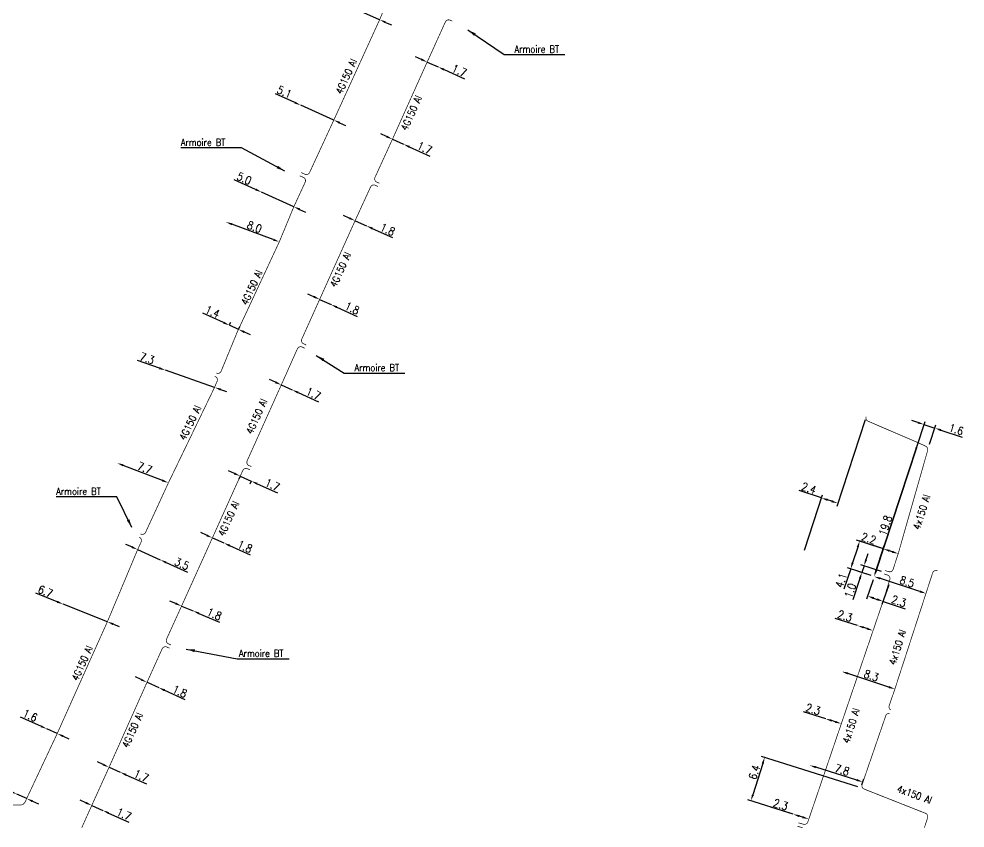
# Model space of a CAD drawing. Header units: millimetres. Extents: x 185001 to 186000, y 126997 to 128000.
# Drawn here: x 185330.8 to 185463.8, y 126999.9 to 127113.7 of the extents above; entities that cross this region are included whole.
import ezdxf
from ezdxf.enums import TextEntityAlignment as Align

# ---------------------------------------------------------------- set-up
doc = ezdxf.new("R2010")
doc.units = ezdxf.units.MM
doc.header["$PDMODE"] = 34
doc.linetypes.add('B_ST_Al', pattern=[2000, 1000, 1000])
doc.layers.get('Defpoints').update_dxf_attribs({"linetype": 'CONTINUOUS'})
doc.layers.add('B_110', color=1, linetype='CONTINUOUS')
doc.styles.get("Standard").update_dxf_attribs({"font": 'romans.shx', "width": 0.85})
doc.dimstyles.get("Standard").update_dxf_attribs({"dimtxt": 1.5, "dimasz": 1.2, "dimexe": 0.625, "dimexo": 0.625, "dimgap": 0.25, "dimtad": 1, "dimdec": 1, "dimzin": 0, "dimdsep": 46, "dimtxsty": 'Standard', "dimcen": -0.5, "dimadec": 0, "dimazin": 0, "dimtfac": 1, "dimtdec": 1, "dimtmove": 0, "dimatfit": 3, "dimfxl": 0, "dimtolj": 1, "dimtzin": 0, "dimarcsym": 0})

# ---------------------------------------------------------------- blocks, each defined once
blk = doc.blocks.new('*D566')
at = {"layer": 'B_110', "color": 0, "linetype": 'Continuous', "lineweight": -2, "transparency": 16777216}
for p, q in [((185457.41, 127033.21), (185451.86, 127035.03)), ((185458.41, 127033.37), (185458.41, 127033.37))]:
    blk.add_line(p, q, dxfattribs=at)
at = {"layer": 'B_110', "color": 0, "linetype": 'Continuous', "transparency": 16777216}
for points in [[(185451.9, 127035.17), (185451.81, 127034.88), (185451, 127035.3)], [(185457.46, 127033.35), (185457.37, 127033.06), (185458.27, 127032.93)]]:
    blk.add_solid(points, dxfattribs=at)
at = {"layer": 'Defpoints', "color": 0, "linetype": 'Continuous', "transparency": 16777216}
for p in [(185451, 127035.3), (185451, 127035.3), (185458.27, 127032.93)]:
    blk.add_point(p, dxfattribs=at)
at = {"layer": 'B_110', "color": 0, "linetype": 'Continuous', "transparency": 16777216, "insert": (185455.63, 127034.58), "char_height": 1.125, "attachment_point": 5, "rotation": 341.8763}
blk.add_mtext('\\A1;8.5', dxfattribs=at)
blk = doc.blocks.new('*D567')
at = {"layer": 'B_110', "color": 0, "linetype": 'Continuous', "lineweight": -2, "transparency": 16777216}
for p, q in [((185451.15, 127035.75), (185458.14, 127057.12)), ((185457.14, 127056.95), (185456.28, 127057.23)), ((185457.99, 127056.67), (185459.52, 127056.17)), ((185458.77, 127053.89), (185459.66, 127056.62)), ((185460.37, 127055.89), (185463.36, 127054.91))]:
    blk.add_line(p, q, dxfattribs=at)
at = {"layer": 'B_110', "color": 0, "linetype": 'Continuous', "transparency": 16777216}
for points in [[(185457.19, 127057.09), (185457.09, 127056.81), (185457.99, 127056.67)], [(185460.42, 127056.03), (185460.32, 127055.75), (185459.52, 127056.17)]]:
    blk.add_solid(points, dxfattribs=at)
at = {"layer": 'Defpoints', "color": 0, "linetype": 'Continuous', "transparency": 16777216}
for p in [(185457.99, 127056.67), (185458.62, 127053.44), (185451, 127035.31)]:
    blk.add_point(p, dxfattribs=at)
at = {"layer": 'B_110', "color": 0, "linetype": 'Continuous', "transparency": 16777216, "insert": (185462.52, 127055.98), "char_height": 1.125, "attachment_point": 5, "rotation": 341.8763}
blk.add_mtext('\\A1;1.6', dxfattribs=at)
blk = doc.blocks.new('*D568')
at = {"layer": 'B_110', "color": 0, "linetype": 'Continuous', "lineweight": -2, "transparency": 16777216}
blk.add_line((185456.88, 127053.27), (185451.28, 127036.16), dxfattribs=at)
at = {"layer": 'B_110', "color": 0, "linetype": 'Continuous', "transparency": 16777216}
for points in [[(185456.74, 127053.31), (185457.02, 127053.22), (185457.16, 127054.12)], [(185451.14, 127036.21), (185451.42, 127036.11), (185451, 127035.3)]]:
    blk.add_solid(points, dxfattribs=at)
at = {"layer": 'Defpoints', "color": 0, "linetype": 'Continuous', "transparency": 16777216}
for p in [(185457.16, 127054.12), (185451, 127035.3), (185451, 127035.3)]:
    blk.add_point(p, dxfattribs=at)
at = {"layer": 'B_110', "color": 0, "linetype": 'Continuous', "transparency": 16777216, "insert": (185452.56, 127042.48), "char_height": 1.125, "attachment_point": 5, "rotation": 71.8763}
blk.add_mtext('\\A1;19.8', dxfattribs=at)
blk = doc.blocks.new('*D569')
at = {"layer": 'B_110', "color": 0, "linetype": 'Continuous', "lineweight": -2, "transparency": 16777216}
for p, q in [((185449.71, 127057.32), (185445.73, 127045.16)), ((185443.59, 127046.35), (185440.44, 127047.39)), ((185441.19, 127039.01), (185443.74, 127046.8)), ((185445.02, 127045.89), (185444.45, 127046.07))]:
    blk.add_line(p, q, dxfattribs=at)
at = {"layer": 'B_110', "color": 0, "linetype": 'Continuous', "transparency": 16777216}
for points in [[(185444.5, 127046.22), (185444.4, 127045.93), (185443.59, 127046.35)], [(185445.07, 127046.03), (185444.97, 127045.74), (185445.88, 127045.61)]]:
    blk.add_solid(points, dxfattribs=at)
at = {"layer": 'Defpoints', "color": 0, "linetype": 'Continuous', "transparency": 16777216}
for p in [(185449.85, 127057.76), (185443.59, 127046.35), (185441.05, 127038.56)]:
    blk.add_point(p, dxfattribs=at)
at = {"layer": 'B_110', "color": 0, "linetype": 'Continuous', "transparency": 16777216, "insert": (185441.82, 127047.72), "char_height": 1.125, "attachment_point": 5, "rotation": 341.8763}
blk.add_mtext('\\A1;2.4', dxfattribs=at)
blk = doc.blocks.new('*D570')
at = {"layer": 'B_110', "color": 0, "linetype": 'Continuous', "lineweight": -2, "transparency": 16777216}
for p, q in [((185449.85, 127037.68), (185450.13, 127038.54)), ((185452, 127036.03), (185449.13, 127036.97)), ((185449.57, 127036.83), (185449.26, 127035.88)), ((185448.98, 127035.02), (185448, 127032.03)), ((185450.56, 127035.45), (185448.81, 127036.02))]:
    blk.add_line(p, q, dxfattribs=at)
at = {"layer": 'B_110', "color": 0, "linetype": 'Continuous', "transparency": 16777216}
for points in [[(185449.71, 127037.73), (185449.99, 127037.63), (185449.57, 127036.83)], [(185448.84, 127035.07), (185449.12, 127034.97), (185449.26, 127035.88)]]:
    blk.add_solid(points, dxfattribs=at)
at = {"layer": 'Defpoints', "color": 0, "linetype": 'Continuous', "transparency": 16777216}
for p in [(185449.26, 127035.88), (185451, 127035.31), (185452.45, 127035.89)]:
    blk.add_point(p, dxfattribs=at)
at = {"layer": 'B_110', "color": 0, "linetype": 'Continuous', "transparency": 16777216, "insert": (185447.64, 127033.33), "char_height": 1.125, "attachment_point": 5, "rotation": 71.8763}
blk.add_mtext('\\A1;1.0', dxfattribs=at)
blk = doc.blocks.new('*D571')
at = {"layer": 'B_110', "color": 0, "linetype": 'Continuous', "lineweight": -2, "transparency": 16777216}
for p, q in [((185450.85, 127034.86), (185449.91, 127032.11)), ((185453.03, 127034.12), (185452.09, 127031.37)), ((185450.92, 127032.27), (185451.39, 127032.1)), ((185452.24, 127031.81), (185455.35, 127030.76))]:
    blk.add_line(p, q, dxfattribs=at)
at = {"layer": 'B_110', "color": 0, "linetype": 'Continuous', "transparency": 16777216}
for points in [[(185450.97, 127032.41), (185450.87, 127032.12), (185450.07, 127032.56)], [(185451.44, 127032.25), (185451.34, 127031.96), (185452.24, 127031.81)]]:
    blk.add_solid(points, dxfattribs=at)
at = {"layer": 'Defpoints', "color": 0, "linetype": 'Continuous', "transparency": 16777216}
for p in [(185451, 127035.3), (185453.18, 127034.56), (185450.07, 127032.56)]:
    blk.add_point(p, dxfattribs=at)
at = {"layer": 'B_110', "color": 0, "linetype": 'Continuous', "transparency": 16777216, "insert": (185454.46, 127031.85), "char_height": 1.125, "attachment_point": 5, "rotation": 341.1756}
blk.add_mtext('\\A1;2.3', dxfattribs=at)
blk = doc.blocks.new('*D572')
at = {"layer": 'B_110', "color": 0, "linetype": 'Continuous', "lineweight": -2, "transparency": 16777216}
for p, q in [((185451.83, 127039.35), (185448.51, 127040.43)), ((185448.68, 127039.43), (185447.97, 127037.25)), ((185447.69, 127036.39), (185446.75, 127033.53)), ((185450.56, 127035.45), (185447.24, 127036.54))]:
    blk.add_line(p, q, dxfattribs=at)
at = {"layer": 'B_110', "color": 0, "linetype": 'Continuous', "transparency": 16777216}
for points in [[(185448.54, 127039.48), (185448.82, 127039.39), (185448.96, 127040.29)], [(185447.82, 127037.29), (185448.11, 127037.2), (185447.69, 127036.39)]]:
    blk.add_solid(points, dxfattribs=at)
at = {"layer": 'Defpoints', "color": 0, "linetype": 'Continuous', "transparency": 16777216}
for p in [(185452.28, 127039.2), (185447.69, 127036.39), (185451, 127035.3)]:
    blk.add_point(p, dxfattribs=at)
at = {"layer": 'B_110', "color": 0, "linetype": 'Continuous', "transparency": 16777216, "insert": (185446.36, 127034.77), "char_height": 1.125, "attachment_point": 5, "rotation": 71.8763}
blk.add_mtext('\\A1;4.1', dxfattribs=at)
blk = doc.blocks.new('*D573')
at = {"layer": 'B_110', "color": 0, "linetype": 'Continuous', "lineweight": -2, "transparency": 16777216}
for p, q in [((185452.28, 127039.2), (185448.87, 127040.32)), ((185451.15, 127035.75), (185452.42, 127039.65)), ((185453.51, 127038.8), (185453.13, 127038.92))]:
    blk.add_line(p, q, dxfattribs=at)
at = {"layer": 'B_110', "color": 0, "linetype": 'Continuous', "transparency": 16777216}
for points in [[(185453.18, 127039.06), (185453.09, 127038.78), (185452.28, 127039.2)], [(185453.56, 127038.94), (185453.47, 127038.65), (185454.37, 127038.52)]]:
    blk.add_solid(points, dxfattribs=at)
at = {"layer": 'Defpoints', "color": 0, "linetype": 'Continuous', "transparency": 16777216}
for p in [(185452.28, 127039.2), (185454.37, 127038.52), (185451, 127035.3)]:
    blk.add_point(p, dxfattribs=at)
at = {"layer": 'B_110', "color": 0, "linetype": 'Continuous', "transparency": 16777216, "insert": (185450.23, 127040.66), "char_height": 1.125, "attachment_point": 5, "rotation": 341.8763}
blk.add_mtext('\\A1;2.2', dxfattribs=at)
blk = doc.blocks.new('*D574')
at = {"layer": 'B_110', "color": 0, "linetype": 'Continuous', "lineweight": -2, "transparency": 16777216}
for p, q in [((185448.65, 127028.41), (185445.53, 127029.42)), ((185449.99, 127027.99), (185449.51, 127028.14))]:
    blk.add_line(p, q, dxfattribs=at)
at = {"layer": 'B_110', "color": 0, "linetype": 'Continuous', "transparency": 16777216}
for points in [[(185449.56, 127028.28), (185449.46, 127028), (185448.65, 127028.41)], [(185450.03, 127028.13), (185449.94, 127027.84), (185450.84, 127027.71)]]:
    blk.add_solid(points, dxfattribs=at)
at = {"layer": 'Defpoints', "color": 0, "linetype": 'Continuous', "transparency": 16777216}
for p in [(185448.65, 127028.41), (185448.65, 127028.41), (185450.84, 127027.71)]:
    blk.add_point(p, dxfattribs=at)
at = {"layer": 'B_110', "color": 0, "linetype": 'Continuous', "transparency": 16777216, "insert": (185446.89, 127029.77), "char_height": 1.125, "attachment_point": 5, "rotation": 342.1886}
blk.add_mtext('\\A1;2.3', dxfattribs=at)
blk = doc.blocks.new('*D575')
at = {"layer": 'B_110', "color": 0, "linetype": 'Continuous', "lineweight": -2, "transparency": 16777216}
for p, q in [((185444.19, 127015.31), (185441.05, 127016.29)), ((185445.52, 127014.9), (185445.05, 127015.05))]:
    blk.add_line(p, q, dxfattribs=at)
at = {"layer": 'B_110', "color": 0, "linetype": 'Continuous', "transparency": 16777216}
for points in [[(185445.09, 127015.19), (185445, 127014.9), (185444.19, 127015.31)], [(185445.57, 127015.04), (185445.48, 127014.75), (185446.38, 127014.63)]]:
    blk.add_solid(points, dxfattribs=at)
at = {"layer": 'Defpoints', "color": 0, "linetype": 'Continuous', "transparency": 16777216}
for p in [(185444.19, 127015.31), (185444.19, 127015.31), (185446.38, 127014.63)]:
    blk.add_point(p, dxfattribs=at)
at = {"layer": 'B_110', "color": 0, "linetype": 'Continuous', "transparency": 16777216, "insert": (185442.41, 127016.65), "char_height": 1.125, "attachment_point": 5, "rotation": 342.7465}
blk.add_mtext('\\A1;2.3', dxfattribs=at)
blk = doc.blocks.new('*D576')
at = {"layer": 'B_110', "color": 0, "linetype": 'Continuous', "lineweight": -2, "transparency": 16777216}
for p, q in [((185448.54, 127006.7), (185442.81, 127008.5)), ((185449.28, 127006.05), (185449.54, 127006.88))]:
    blk.add_line(p, q, dxfattribs=at)
at = {"layer": 'B_110', "color": 0, "linetype": 'Continuous', "transparency": 16777216}
for points in [[(185442.86, 127008.64), (185442.77, 127008.35), (185441.95, 127008.77)], [(185448.58, 127006.85), (185448.49, 127006.56), (185449.4, 127006.44)]]:
    blk.add_solid(points, dxfattribs=at)
at = {"layer": 'Defpoints', "color": 0, "linetype": 'Continuous', "transparency": 16777216}
for p in [(185441.95, 127008.77), (185441.95, 127008.77), (185449.14, 127005.6)]:
    blk.add_point(p, dxfattribs=at)
at = {"layer": 'B_110', "color": 0, "linetype": 'Continuous', "transparency": 16777216, "insert": (185446.49, 127008.13), "char_height": 1.125, "attachment_point": 5, "rotation": 342.6242}
blk.add_mtext('\\A1;7.8', dxfattribs=at)
blk = doc.blocks.new('*D577')
at = {"layer": 'B_110', "color": 0, "linetype": 'Continuous', "lineweight": -2, "transparency": 16777216}
for p, q in [((185439.61, 127001.9), (185436.49, 127002.89)), ((185440.95, 127001.48), (185440.47, 127001.63))]:
    blk.add_line(p, q, dxfattribs=at)
at = {"layer": 'B_110', "color": 0, "linetype": 'Continuous', "transparency": 16777216}
for points in [[(185440.52, 127001.77), (185440.43, 127001.49), (185439.61, 127001.9)], [(185440.99, 127001.62), (185440.9, 127001.34), (185441.81, 127001.21)]]:
    blk.add_solid(points, dxfattribs=at)
at = {"layer": 'Defpoints', "color": 0, "linetype": 'Continuous', "transparency": 16777216}
for p in [(185439.61, 127001.9), (185439.61, 127001.9), (185441.81, 127001.21)]:
    blk.add_point(p, dxfattribs=at)
at = {"layer": 'B_110', "color": 0, "linetype": 'Continuous', "transparency": 16777216, "insert": (185437.85, 127003.25), "char_height": 1.125, "attachment_point": 5, "rotation": 342.4667}
blk.add_mtext('\\A1;2.3', dxfattribs=at)
blk = doc.blocks.new('*D578')
at = {"layer": 'B_110', "color": 0, "linetype": 'Continuous', "lineweight": -2, "transparency": 16777216}
for p, q in [((185448.69, 127005.74), (185435.16, 127010.02)), ((185435.34, 127009.02), (185433.95, 127004.63)), ((185439.17, 127002.04), (185433.23, 127003.92))]:
    blk.add_line(p, q, dxfattribs=at)
at = {"layer": 'B_110', "color": 0, "linetype": 'Continuous', "transparency": 16777216}
for points in [[(185435.19, 127009.07), (185435.48, 127008.98), (185435.61, 127009.88)], [(185433.81, 127004.68), (185434.09, 127004.59), (185433.68, 127003.78)]]:
    blk.add_solid(points, dxfattribs=at)
at = {"layer": 'Defpoints', "color": 0, "linetype": 'Continuous', "transparency": 16777216}
for p in [(185449.14, 127005.6), (185433.68, 127003.78), (185439.61, 127001.9)]:
    blk.add_point(p, dxfattribs=at)
at = {"layer": 'B_110', "color": 0, "linetype": 'Continuous', "transparency": 16777216, "insert": (185434.16, 127007.8), "char_height": 1.125, "attachment_point": 5, "rotation": 72.4667}
blk.add_mtext('\\A1;6.4', dxfattribs=at)
blk = doc.blocks.new('*D579')
at = {"layer": 'B_110', "color": 0, "linetype": 'Continuous', "lineweight": -2, "transparency": 16777216}
blk.add_line((185453.05, 127019.77), (185447.31, 127021.68), dxfattribs=at)
at = {"layer": 'B_110', "color": 0, "linetype": 'Continuous', "transparency": 16777216}
for points in [[(185447.35, 127021.82), (185447.26, 127021.54), (185446.45, 127021.96)], [(185453.1, 127019.92), (185453, 127019.63), (185453.9, 127019.49)]]:
    blk.add_solid(points, dxfattribs=at)
at = {"layer": 'Defpoints', "color": 0, "linetype": 'Continuous', "transparency": 16777216}
for p in [(185446.45, 127021.96), (185446.45, 127021.96), (185453.9, 127019.49)]:
    blk.add_point(p, dxfattribs=at)
at = {"layer": 'B_110', "color": 0, "linetype": 'Continuous', "transparency": 16777216, "insert": (185450.59, 127021.38), "char_height": 1.125, "attachment_point": 5, "rotation": 341.6666}
blk.add_mtext('\\A1;8.3', dxfattribs=at)
blk = doc.blocks.new('*D586')
at = {"layer": 'B_110', "color": 0, "linetype": 'Continuous', "lineweight": -2, "transparency": 16777216}
for p, q in [((185329.71, 127005.09), (185326.85, 127006.38)), ((185331.9, 127004.1), (185330.53, 127004.71)), ((185332.72, 127003.72), (185333.54, 127003.35))]:
    blk.add_line(p, q, dxfattribs=at)
at = {"layer": 'B_110', "color": 0, "linetype": 'Continuous', "transparency": 16777216}
for points in [[(185329.77, 127005.22), (185329.65, 127004.95), (185330.53, 127004.71)], [(185332.78, 127003.86), (185332.65, 127003.59), (185331.9, 127004.1)]]:
    blk.add_solid(points, dxfattribs=at)
at = {"layer": 'Defpoints', "color": 0, "linetype": 'Continuous', "transparency": 16777216}
for p in [(185330.53, 127004.71), (185330.53, 127004.71), (185331.9, 127004.1)]:
    blk.add_point(p, dxfattribs=at)
at = {"layer": 'B_110', "color": 0, "linetype": 'Continuous', "transparency": 16777216, "insert": (185328.18, 127006.6), "char_height": 1.125, "attachment_point": 5, "rotation": 335.6266}
blk.add_mtext('\\A1;1.5', dxfattribs=at)
blk = doc.blocks.new('*D587')
at = {"layer": 'B_110', "color": 0, "linetype": 'Continuous', "lineweight": -2, "transparency": 16777216}
for p, q in [((185333.91, 127014.26), (185331.05, 127015.56)), ((185336.19, 127013.23), (185334.73, 127013.89)), ((185337.01, 127012.86), (185337.83, 127012.49))]:
    blk.add_line(p, q, dxfattribs=at)
at = {"layer": 'B_110', "color": 0, "linetype": 'Continuous', "transparency": 16777216}
for points in [[(185333.97, 127014.4), (185333.85, 127014.13), (185334.73, 127013.89)], [(185337.07, 127013), (185336.95, 127012.72), (185336.19, 127013.23)]]:
    blk.add_solid(points, dxfattribs=at)
at = {"layer": 'Defpoints', "color": 0, "linetype": 'Continuous', "transparency": 16777216}
for p in [(185334.73, 127013.89), (185334.73, 127013.89), (185336.19, 127013.23)]:
    blk.add_point(p, dxfattribs=at)
at = {"layer": 'B_110', "color": 0, "linetype": 'Continuous', "transparency": 16777216, "insert": (185332.38, 127015.78), "char_height": 1.125, "attachment_point": 5, "rotation": 335.6266}
blk.add_mtext('\\A1;1.6', dxfattribs=at)
blk = doc.blocks.new('*D588')
at = {"layer": 'B_110', "color": 0, "linetype": 'Continuous', "lineweight": -2, "transparency": 16777216}
for p, q in [((185336.18, 127031.76), (185333.18, 127032.96)), ((185343.24, 127028.95), (185337.02, 127031.43)), ((185344.08, 127028.61), (185344.91, 127028.28))]:
    blk.add_line(p, q, dxfattribs=at)
at = {"layer": 'B_110', "color": 0, "linetype": 'Continuous', "transparency": 16777216}
for points in [[(185336.24, 127031.9), (185336.13, 127031.62), (185337.02, 127031.43)], [(185344.13, 127028.75), (185344.02, 127028.47), (185343.24, 127028.95)]]:
    blk.add_solid(points, dxfattribs=at)
at = {"layer": 'Defpoints', "color": 0, "linetype": 'Continuous', "transparency": 16777216}
for p in [(185337.02, 127031.43), (185337.02, 127031.43), (185343.24, 127028.95)]:
    blk.add_point(p, dxfattribs=at)
at = {"layer": 'B_110', "color": 0, "linetype": 'Continuous', "transparency": 16777216, "insert": (185334.54, 127033.22), "char_height": 1.125, "attachment_point": 5, "rotation": 338.2568}
blk.add_mtext('\\A1;6.7', dxfattribs=at)
blk = doc.blocks.new('*D589')
at = {"layer": 'B_110', "color": 0, "linetype": 'Continuous', "lineweight": -2, "transparency": 16777216}
for p, q in [((185346.67, 127039.46), (185345.85, 127039.83)), ((185347.49, 127039.09), (185350.68, 127037.65)), ((185351.5, 127037.27), (185354.49, 127035.93))]:
    blk.add_line(p, q, dxfattribs=at)
at = {"layer": 'B_110', "color": 0, "linetype": 'Continuous', "transparency": 16777216}
for points in [[(185346.73, 127039.59), (185346.61, 127039.32), (185347.49, 127039.09)], [(185351.56, 127037.41), (185351.44, 127037.14), (185350.68, 127037.65)]]:
    blk.add_solid(points, dxfattribs=at)
at = {"layer": 'Defpoints', "color": 0, "linetype": 'Continuous', "transparency": 16777216}
for p in [(185347.49, 127039.09), (185350.68, 127037.65), (185350.68, 127037.65)]:
    blk.add_point(p, dxfattribs=at)
at = {"layer": 'B_110', "color": 0, "linetype": 'Continuous', "transparency": 16777216, "insert": (185353.71, 127037.1), "char_height": 1.125, "attachment_point": 5, "rotation": 335.7041}
blk.add_mtext('\\A1;3.5', dxfattribs=at)
blk = doc.blocks.new('*D590')
at = {"layer": 'B_110', "color": 0, "linetype": 'Continuous', "lineweight": -2, "transparency": 16777216}
blk.add_line((185350.98, 127048.81), (185345.47, 127050.93), dxfattribs=at)
at = {"layer": 'B_110', "color": 0, "linetype": 'Continuous', "transparency": 16777216}
for points in [[(185345.52, 127051.07), (185345.42, 127050.79), (185344.63, 127051.25)], [(185351.03, 127048.95), (185350.92, 127048.67), (185351.82, 127048.48)]]:
    blk.add_solid(points, dxfattribs=at)
at = {"layer": 'Defpoints', "color": 0, "linetype": 'Continuous', "transparency": 16777216}
for p in [(185344.63, 127051.25), (185344.63, 127051.25), (185351.82, 127048.48)]:
    blk.add_point(p, dxfattribs=at)
at = {"layer": 'B_110', "color": 0, "linetype": 'Continuous', "transparency": 16777216, "insert": (185348.49, 127050.57), "char_height": 1.125, "attachment_point": 5, "rotation": 338.9402}
blk.add_mtext('\\A1;7.7', dxfattribs=at)
blk = doc.blocks.new('*D591')
at = {"layer": 'B_110', "color": 0, "linetype": 'Continuous', "lineweight": -2, "transparency": 16777216}
for p, q in [((185350.56, 127064.59), (185347.46, 127065.67)), ((185358.3, 127061.89), (185351.41, 127064.29)), ((185359.15, 127061.6), (185360, 127061.3))]:
    blk.add_line(p, q, dxfattribs=at)
at = {"layer": 'B_110', "color": 0, "linetype": 'Continuous', "transparency": 16777216}
for points in [[(185350.61, 127064.73), (185350.51, 127064.45), (185351.41, 127064.29)], [(185359.2, 127061.74), (185359.1, 127061.46), (185358.3, 127061.89)]]:
    blk.add_solid(points, dxfattribs=at)
at = {"layer": 'Defpoints', "color": 0, "linetype": 'Continuous', "transparency": 16777216}
for p in [(185351.41, 127064.29), (185351.41, 127064.29), (185358.3, 127061.89)]:
    blk.add_point(p, dxfattribs=at)
at = {"layer": 'B_110', "color": 0, "linetype": 'Continuous', "transparency": 16777216, "insert": (185348.83, 127065.98), "char_height": 1.125, "attachment_point": 5, "rotation": 340.8055}
blk.add_mtext('\\A1;7.3', dxfattribs=at)
blk = doc.blocks.new('*D592')
at = {"layer": 'B_110', "color": 0, "linetype": 'Continuous', "lineweight": -2, "transparency": 16777216}
for p, q in [((185359.56, 127070.99), (185356.65, 127072.3)), ((185361.66, 127070.05), (185360.38, 127070.62)), ((185360.42, 127070.72), (185360.57, 127071.05)), ((185361.7, 127070.14), (185361.85, 127070.47)), ((185362.48, 127069.68), (185363.3, 127069.31))]:
    blk.add_line(p, q, dxfattribs=at)
at = {"layer": 'B_110', "color": 0, "linetype": 'Continuous', "transparency": 16777216}
for points in [[(185359.62, 127071.13), (185359.5, 127070.86), (185360.38, 127070.62)], [(185362.54, 127069.81), (185362.41, 127069.54), (185361.66, 127070.05)]]:
    blk.add_solid(points, dxfattribs=at)
at = {"layer": 'Defpoints', "color": 0, "linetype": 'Continuous', "transparency": 16777216}
for p in [(185360.38, 127070.62), (185360.23, 127070.29), (185361.51, 127069.72)]:
    blk.add_point(p, dxfattribs=at)
at = {"layer": 'B_110', "color": 0, "linetype": 'Continuous', "transparency": 16777216, "insert": (185358.01, 127072.52), "char_height": 1.125, "attachment_point": 5, "rotation": 335.7041}
blk.add_mtext('\\A1;1.4', dxfattribs=at)
blk = doc.blocks.new('*D593')
at = {"layer": 'B_110', "color": 0, "linetype": 'Continuous', "lineweight": -2, "transparency": 16777216}
blk.add_line((185366.55, 127082.66), (185360.74, 127084.82), dxfattribs=at)
at = {"layer": 'B_110', "color": 0, "linetype": 'Continuous', "transparency": 16777216}
for points in [[(185360.79, 127084.96), (185360.69, 127084.68), (185359.9, 127085.13)], [(185366.61, 127082.8), (185366.5, 127082.52), (185367.4, 127082.35)]]:
    blk.add_solid(points, dxfattribs=at)
at = {"layer": 'Defpoints', "color": 0, "linetype": 'Continuous', "transparency": 16777216}
for p in [(185359.9, 127085.13), (185359.9, 127085.13), (185367.4, 127082.35)]:
    blk.add_point(p, dxfattribs=at)
at = {"layer": 'B_110', "color": 0, "linetype": 'Continuous', "transparency": 16777216, "insert": (185363.91, 127084.45), "char_height": 1.125, "attachment_point": 5, "rotation": 339.6406}
blk.add_mtext('\\A1;8.0', dxfattribs=at)
blk = doc.blocks.new('*D594')
at = {"layer": 'B_110', "color": 0, "linetype": 'Continuous', "lineweight": -2, "transparency": 16777216}
for p, q in [((185364.07, 127089.71), (185361.08, 127091.06)), ((185369.44, 127087.28), (185364.89, 127089.34)), ((185370.26, 127086.91), (185371.08, 127086.54))]:
    blk.add_line(p, q, dxfattribs=at)
at = {"layer": 'B_110', "color": 0, "linetype": 'Continuous', "transparency": 16777216}
for points in [[(185364.13, 127089.85), (185364.01, 127089.58), (185364.89, 127089.34)], [(185370.33, 127087.05), (185370.2, 127086.78), (185369.44, 127087.28)]]:
    blk.add_solid(points, dxfattribs=at)
at = {"layer": 'Defpoints', "color": 0, "linetype": 'Continuous', "transparency": 16777216}
for p in [(185364.89, 127089.34), (185364.89, 127089.34), (185369.44, 127087.28)]:
    blk.add_point(p, dxfattribs=at)
at = {"layer": 'B_110', "color": 0, "linetype": 'Continuous', "transparency": 16777216, "insert": (185362.47, 127091.26), "char_height": 1.125, "attachment_point": 5, "rotation": 335.6838}
blk.add_mtext('\\A1;5.0', dxfattribs=at)
blk = doc.blocks.new('*D595')
at = {"layer": 'B_110', "color": 0, "linetype": 'Continuous', "lineweight": -2, "transparency": 16777216}
for p, q in [((185377.23, 127085.69), (185376.41, 127086.06)), ((185378.05, 127085.32), (185379.65, 127084.6)), ((185380.47, 127084.23), (185383.33, 127082.94))]:
    blk.add_line(p, q, dxfattribs=at)
at = {"layer": 'B_110', "color": 0, "linetype": 'Continuous', "transparency": 16777216}
for points in [[(185377.3, 127085.82), (185377.17, 127085.55), (185378.05, 127085.32)], [(185380.53, 127084.37), (185380.41, 127084.09), (185379.65, 127084.6)]]:
    blk.add_solid(points, dxfattribs=at)
at = {"layer": 'Defpoints', "color": 0, "linetype": 'Continuous', "transparency": 16777216}
for p in [(185378.05, 127085.32), (185379.65, 127084.6), (185379.65, 127084.6)]:
    blk.add_point(p, dxfattribs=at)
at = {"layer": 'B_110', "color": 0, "linetype": 'Continuous', "transparency": 16777216, "insert": (185382.62, 127084.08), "char_height": 1.125, "attachment_point": 5, "rotation": 335.7398}
blk.add_mtext('\\A1;1.8', dxfattribs=at)
blk = doc.blocks.new('*D596')
at = {"layer": 'B_110', "color": 0, "linetype": 'Continuous', "lineweight": -2, "transparency": 16777216}
for p, q in [((185372.25, 127074.63), (185371.43, 127075)), ((185373.07, 127074.26), (185374.67, 127073.53)), ((185375.49, 127073.16), (185378.35, 127071.87))]:
    blk.add_line(p, q, dxfattribs=at)
at = {"layer": 'B_110', "color": 0, "linetype": 'Continuous', "transparency": 16777216}
for points in [[(185372.32, 127074.77), (185372.19, 127074.49), (185373.07, 127074.26)], [(185375.55, 127073.3), (185375.42, 127073.03), (185374.67, 127073.53)]]:
    blk.add_solid(points, dxfattribs=at)
at = {"layer": 'Defpoints', "color": 0, "linetype": 'Continuous', "transparency": 16777216}
for p in [(185373.07, 127074.26), (185374.67, 127073.53), (185374.67, 127073.53)]:
    blk.add_point(p, dxfattribs=at)
at = {"layer": 'B_110', "color": 0, "linetype": 'Continuous', "transparency": 16777216, "insert": (185377.64, 127073.01), "char_height": 1.125, "attachment_point": 5, "rotation": 335.6053}
blk.add_mtext('\\A1;1.8', dxfattribs=at)
blk = doc.blocks.new('*D597')
at = {"layer": 'B_110', "color": 0, "linetype": 'Continuous', "lineweight": -2, "transparency": 16777216}
for p, q in [((185361.09, 127049.79), (185360.27, 127050.16)), ((185361.91, 127049.42), (185361.72, 127048.99)), ((185361.91, 127049.42), (185363.46, 127048.72)), ((185363.46, 127048.72), (185363.27, 127048.29)), ((185364.28, 127048.35), (185367.14, 127047.06))]:
    blk.add_line(p, q, dxfattribs=at)
at = {"layer": 'B_110', "color": 0, "linetype": 'Continuous', "transparency": 16777216}
for points in [[(185361.15, 127049.92), (185361.03, 127049.65), (185361.91, 127049.42)], [(185364.34, 127048.48), (185364.22, 127048.21), (185363.46, 127048.72)]]:
    blk.add_solid(points, dxfattribs=at)
at = {"layer": 'Defpoints', "color": 0, "linetype": 'Continuous', "transparency": 16777216}
for p in [(185362.1, 127049.84), (185363.46, 127048.72), (185363.65, 127049.14)]:
    blk.add_point(p, dxfattribs=at)
at = {"layer": 'B_110', "color": 0, "linetype": 'Continuous', "transparency": 16777216, "insert": (185366.43, 127048.2), "char_height": 1.125, "attachment_point": 5, "rotation": 335.7273}
blk.add_mtext('\\A1;1.7', dxfattribs=at)
blk = doc.blocks.new('*D598')
at = {"layer": 'B_110', "color": 0, "linetype": 'Continuous', "lineweight": -2, "transparency": 16777216}
for p, q in [((185357.18, 127041.11), (185356.36, 127041.48)), ((185358, 127040.74), (185359.6, 127040.02)), ((185360.42, 127039.66), (185363.29, 127038.37))]:
    blk.add_line(p, q, dxfattribs=at)
at = {"layer": 'B_110', "color": 0, "linetype": 'Continuous', "transparency": 16777216}
for points in [[(185357.24, 127041.24), (185357.12, 127040.97), (185358, 127040.74)], [(185360.48, 127039.79), (185360.36, 127039.52), (185359.6, 127040.02)]]:
    blk.add_solid(points, dxfattribs=at)
at = {"layer": 'Defpoints', "color": 0, "linetype": 'Continuous', "transparency": 16777216}
for p in [(185358, 127040.74), (185359.6, 127040.02), (185359.6, 127040.02)]:
    blk.add_point(p, dxfattribs=at)
at = {"layer": 'B_110', "color": 0, "linetype": 'Continuous', "transparency": 16777216, "insert": (185362.57, 127039.51), "char_height": 1.125, "attachment_point": 5, "rotation": 335.8501}
blk.add_mtext('\\A1;1.8', dxfattribs=at)
blk = doc.blocks.new('*D599')
at = {"layer": 'B_110', "color": 0, "linetype": 'Continuous', "lineweight": -2, "transparency": 16777216}
for p, q in [((185352.84, 127031.51), (185352.01, 127031.86)), ((185353.67, 127031.16), (185355.28, 127030.48)), ((185356.11, 127030.13), (185359, 127028.91))]:
    blk.add_line(p, q, dxfattribs=at)
at = {"layer": 'B_110', "color": 0, "linetype": 'Continuous', "transparency": 16777216}
for points in [[(185352.89, 127031.65), (185352.78, 127031.37), (185353.67, 127031.16)], [(185356.16, 127030.27), (185356.05, 127029.99), (185355.28, 127030.48)]]:
    blk.add_solid(points, dxfattribs=at)
at = {"layer": 'Defpoints', "color": 0, "linetype": 'Continuous', "transparency": 16777216}
for p in [(185353.67, 127031.16), (185355.28, 127030.48), (185355.28, 127030.48)]:
    blk.add_point(p, dxfattribs=at)
at = {"layer": 'B_110', "color": 0, "linetype": 'Continuous', "transparency": 16777216, "insert": (185358.26, 127030.03), "char_height": 1.125, "attachment_point": 5, "rotation": 337.0642}
blk.add_mtext('\\A1;1.8', dxfattribs=at)
blk = doc.blocks.new('*D600')
at = {"layer": 'B_110', "color": 0, "linetype": 'Continuous', "lineweight": -2, "transparency": 16777216}
for p, q in [((185347.99, 127020.82), (185347.17, 127021.19)), ((185348.81, 127020.44), (185350.45, 127019.69)), ((185351.26, 127019.32), (185354.12, 127018.01))]:
    blk.add_line(p, q, dxfattribs=at)
at = {"layer": 'B_110', "color": 0, "linetype": 'Continuous', "transparency": 16777216}
for points in [[(185348.05, 127020.95), (185347.93, 127020.68), (185348.81, 127020.44)], [(185351.33, 127019.46), (185351.2, 127019.18), (185350.45, 127019.69)]]:
    blk.add_solid(points, dxfattribs=at)
at = {"layer": 'Defpoints', "color": 0, "linetype": 'Continuous', "transparency": 16777216}
for p in [(185348.81, 127020.44), (185350.45, 127019.69), (185350.45, 127019.69)]:
    blk.add_point(p, dxfattribs=at)
at = {"layer": 'B_110', "color": 0, "linetype": 'Continuous', "transparency": 16777216, "insert": (185353.41, 127019.16), "char_height": 1.125, "attachment_point": 5, "rotation": 335.4292}
blk.add_mtext('\\A1;1.8', dxfattribs=at)
blk = doc.blocks.new('*D601')
at = {"layer": 'B_110', "color": 0, "linetype": 'Continuous', "lineweight": -2, "transparency": 16777216}
for p, q in [((185342.66, 127008.87), (185341.84, 127009.24)), ((185343.48, 127008.5), (185345.03, 127007.81)), ((185345.85, 127007.44), (185348.72, 127006.15))]:
    blk.add_line(p, q, dxfattribs=at)
at = {"layer": 'B_110', "color": 0, "linetype": 'Continuous', "transparency": 16777216}
for points in [[(185342.72, 127009.01), (185342.6, 127008.74), (185343.48, 127008.5)], [(185345.91, 127007.57), (185345.79, 127007.3), (185345.03, 127007.81)]]:
    blk.add_solid(points, dxfattribs=at)
at = {"layer": 'Defpoints', "color": 0, "linetype": 'Continuous', "transparency": 16777216}
for p in [(185343.48, 127008.5), (185345.03, 127007.81), (185345.03, 127007.81)]:
    blk.add_point(p, dxfattribs=at)
at = {"layer": 'B_110', "color": 0, "linetype": 'Continuous', "transparency": 16777216, "insert": (185348, 127007.29), "char_height": 1.125, "attachment_point": 5, "rotation": 335.7618}
blk.add_mtext('\\A1;1.7', dxfattribs=at)
blk = doc.blocks.new('*D602')
at = {"layer": 'B_110', "color": 0, "linetype": 'Continuous', "lineweight": -2, "transparency": 16777216}
for p, q in [((185340.23, 127003.51), (185339.41, 127003.88)), ((185341.05, 127003.14), (185342.59, 127002.44)), ((185343.41, 127002.06), (185346.27, 127000.77))]:
    blk.add_line(p, q, dxfattribs=at)
at = {"layer": 'B_110', "color": 0, "linetype": 'Continuous', "transparency": 16777216}
for points in [[(185340.29, 127003.65), (185340.16, 127003.37), (185341.05, 127003.14)], [(185343.47, 127002.2), (185343.35, 127001.93), (185342.59, 127002.44)]]:
    blk.add_solid(points, dxfattribs=at)
at = {"layer": 'Defpoints', "color": 0, "linetype": 'Continuous', "transparency": 16777216}
for p in [(185341.05, 127003.14), (185342.59, 127002.44), (185342.59, 127002.44)]:
    blk.add_point(p, dxfattribs=at)
at = {"layer": 'B_110', "color": 0, "linetype": 'Continuous', "transparency": 16777216, "insert": (185345.56, 127001.91), "char_height": 1.125, "attachment_point": 5, "rotation": 335.5896}
blk.add_mtext('\\A1;1.7', dxfattribs=at)
blk = doc.blocks.new('*D603')
at = {"layer": 'B_110', "color": 0, "linetype": 'Continuous', "lineweight": -2, "transparency": 16777216}
for p, q in [((185369.59, 127101.93), (185366.85, 127103.16)), ((185375.06, 127099.46), (185370.41, 127101.55)), ((185375.88, 127099.08), (185376.7, 127098.71))]:
    blk.add_line(p, q, dxfattribs=at)
at = {"layer": 'B_110', "color": 0, "linetype": 'Continuous', "transparency": 16777216}
for points in [[(185369.65, 127102.06), (185369.53, 127101.79), (185370.41, 127101.55)], [(185375.94, 127099.22), (185375.81, 127098.95), (185375.06, 127099.46)]]:
    blk.add_solid(points, dxfattribs=at)
at = {"layer": 'Defpoints', "color": 0, "linetype": 'Continuous', "transparency": 16777216}
for p in [(185370.41, 127101.55), (185370.41, 127101.55), (185375.06, 127099.46)]:
    blk.add_point(p, dxfattribs=at)
at = {"layer": 'B_110', "color": 0, "linetype": 'Continuous', "transparency": 16777216, "insert": (185368.12, 127103.41), "char_height": 1.125, "attachment_point": 5, "rotation": 335.6882}
blk.add_mtext('\\A1;5.1', dxfattribs=at)
blk = doc.blocks.new('*D612')
at = {"layer": 'B_110', "color": 0, "linetype": 'Continuous', "lineweight": -2, "transparency": 16777216}
for p, q in [((185375.93, 127116.04), (185372.93, 127117.37)), ((185381.5, 127113.57), (185376.75, 127115.68)), ((185382.32, 127113.2), (185383.15, 127112.84))]:
    blk.add_line(p, q, dxfattribs=at)
at = {"layer": 'B_110', "color": 0, "linetype": 'Continuous', "transparency": 16777216}
for points in [[(185375.99, 127116.18), (185375.86, 127115.91), (185376.75, 127115.68)], [(185382.38, 127113.34), (185382.26, 127113.07), (185381.5, 127113.57)]]:
    blk.add_solid(points, dxfattribs=at)
at = {"layer": 'Defpoints', "color": 0, "linetype": 'Continuous', "transparency": 16777216}
for p in [(185376.75, 127115.68), (185376.75, 127115.68), (185381.5, 127113.57)]:
    blk.add_point(p, dxfattribs=at)
at = {"layer": 'B_110', "color": 0, "linetype": 'Continuous', "transparency": 16777216, "insert": (185374.32, 127117.58), "char_height": 1.125, "attachment_point": 5, "rotation": 336.0648}
blk.add_mtext('\\A1;5.2', dxfattribs=at)
blk = doc.blocks.new('*D617')
at = {"layer": 'B_110', "color": 0, "linetype": 'Continuous', "lineweight": -2, "transparency": 16777216}
for p, q in [((185382.48, 127097.14), (185381.66, 127097.52)), ((185383.3, 127096.77), (185384.85, 127096.07)), ((185385.67, 127095.7), (185388.53, 127094.41))]:
    blk.add_line(p, q, dxfattribs=at)
at = {"layer": 'B_110', "color": 0, "linetype": 'Continuous', "transparency": 16777216}
for points in [[(185382.54, 127097.28), (185382.42, 127097.01), (185383.3, 127096.77)], [(185385.73, 127095.84), (185385.61, 127095.57), (185384.85, 127096.07)]]:
    blk.add_solid(points, dxfattribs=at)
at = {"layer": 'Defpoints', "color": 0, "linetype": 'Continuous', "transparency": 16777216}
for p in [(185383.3, 127096.77), (185384.85, 127096.07), (185384.85, 127096.07)]:
    blk.add_point(p, dxfattribs=at)
at = {"layer": 'B_110', "color": 0, "linetype": 'Continuous', "transparency": 16777216, "insert": (185387.82, 127095.55), "char_height": 1.125, "attachment_point": 5, "rotation": 335.6697}
blk.add_mtext('\\A1;1.7', dxfattribs=at)
blk = doc.blocks.new('*D618')
at = {"layer": 'B_110', "color": 0, "linetype": 'Continuous', "lineweight": -2, "transparency": 16777216}
for p, q in [((185387.36, 127107.99), (185386.54, 127108.36)), ((185388.18, 127107.62), (185389.73, 127106.93)), ((185390.55, 127106.56), (185393.41, 127105.27))]:
    blk.add_line(p, q, dxfattribs=at)
at = {"layer": 'B_110', "color": 0, "linetype": 'Continuous', "transparency": 16777216}
for points in [[(185387.42, 127108.13), (185387.3, 127107.85), (185388.18, 127107.62)], [(185390.61, 127106.69), (185390.48, 127106.42), (185389.73, 127106.93)]]:
    blk.add_solid(points, dxfattribs=at)
at = {"layer": 'Defpoints', "color": 0, "linetype": 'Continuous', "transparency": 16777216}
for p in [(185388.18, 127107.62), (185389.73, 127106.93), (185389.73, 127106.93)]:
    blk.add_point(p, dxfattribs=at)
at = {"layer": 'B_110', "color": 0, "linetype": 'Continuous', "transparency": 16777216, "insert": (185392.7, 127106.41), "char_height": 1.125, "attachment_point": 5, "rotation": 335.7844}
blk.add_mtext('\\A1;1.7', dxfattribs=at)
blk = doc.blocks.new('*D643')
at = {"layer": 'B_110', "color": 0, "linetype": 'Continuous', "lineweight": -2, "transparency": 16777216}
for p, q in [((185366.86, 127062.61), (185366.04, 127062.99)), ((185367.68, 127062.24), (185369.22, 127061.54)), ((185370.04, 127061.17), (185372.9, 127059.86))]:
    blk.add_line(p, q, dxfattribs=at)
at = {"layer": 'B_110', "color": 0, "linetype": 'Continuous', "transparency": 16777216}
for points in [[(185366.92, 127062.75), (185366.8, 127062.48), (185367.68, 127062.24)], [(185370.11, 127061.3), (185369.98, 127061.03), (185369.22, 127061.54)]]:
    blk.add_solid(points, dxfattribs=at)
at = {"layer": 'Defpoints', "color": 0, "linetype": 'Continuous', "transparency": 16777216}
for p in [(185367.68, 127062.24), (185369.22, 127061.54), (185369.22, 127061.54)]:
    blk.add_point(p, dxfattribs=at)
at = {"layer": 'B_110', "color": 0, "linetype": 'Continuous', "transparency": 16777216, "insert": (185372.19, 127061.01), "char_height": 1.125, "attachment_point": 5, "rotation": 335.538}
blk.add_mtext('\\A1;1.7', dxfattribs=at)

msp = doc.modelspace()

# ---------------------------------------------------------------- linework, layer by layer
at = {"layer": 'B_110', "linetype": 'B_ST_Al', "const_width": 0.1, "flags": 128}
for points in [[(185370.48, 127092.09), (185371, 127091.85, 0.411726), (185371.66, 127092.1), (185375.06, 127099.46), (185381.5, 127113.57), (185384.11, 127119.91, 0.405834), (185383.86, 127120.56), (185383.74, 127120.61)], [(185391.73, 127113.36), (185391.4, 127113.51, 0.415032), (185390.74, 127113.26), (185388.18, 127107.62), (185383.3, 127096.77), (185380.85, 127091.41, 0.415677), (185381.09, 127090.75), (185381.46, 127090.59)], [(185370.28, 127091.63), (185370.79, 127091.4, -0.416706), (185371.04, 127090.74), (185369.44, 127087.28), (185367.4, 127082.35), (185361.51, 127069.72), (185359.23, 127064.17, -0.424607), (185358.57, 127063.9), (185358.54, 127063.91)], [(185381.25, 127090.13), (185380.88, 127090.3, 0.412751), (185380.22, 127090.05), (185378.05, 127085.32), (185373.07, 127074.26), (185370.56, 127068.68, 0.413626), (185370.81, 127068.02), (185371.19, 127067.85)], [(185363.47, 127050.76), (185363.13, 127050.91, -0.416136), (185362.88, 127051.57), (185367.68, 127062.24), (185369.94, 127067.31, -0.414802), (185370.61, 127067.56), (185370.98, 127067.39)], [(185358.33, 127063.46), (185358.41, 127063.42, -0.403896), (185358.67, 127062.78), (185358.3, 127061.89), (185351.82, 127048.48), (185348.61, 127041.52, -0.410445), (185347.95, 127041.27), (185347.9, 127041.29)], [(185452.52, 127036.15), (185453.02, 127035.99, 0.414214), (185453.65, 127036.31), (185454.37, 127038.52), (185458.51, 127053.03, 0.368622), (185458.24, 127053.62), (185457.16, 127054.12), (185450.13, 127057.14, -0.388554), (185449.85, 127057.75), (185449.85, 127057.76)], [(185352.18, 127025.69), (185351.81, 127025.85, -0.415578), (185351.56, 127026.52), (185353.67, 127031.16), (185358, 127040.74), (185362.1, 127049.84), (185362.27, 127050.21, -0.412293), (185362.92, 127050.46), (185363.27, 127050.31)], [(185321.8, 127000), (185322.22, 127000.35), (185322.76, 127000.77), (185323.24, 127001.1), (185323.68, 127001.38), (185324.11, 127001.63), (185324.59, 127001.88), (185325.63, 127002.33), (185327.01, 127002.73), (185327.73, 127002.91), (185328.88, 127003.1), (185330.11, 127003.19), (185330.98, 127003.18), (185331.14, 127003.2), (185331.31, 127003.25), (185331.46, 127003.34), (185331.55, 127003.43), (185331.65, 127003.55), (185331.9, 127004.1), (185336.19, 127013.23), (185339.92, 127021.56), (185343.24, 127028.95), (185345.58, 127034.52), (185347.49, 127039.09), (185347.98, 127040.15, 0.417992), (185347.73, 127040.82), (185347.69, 127040.84)], [(185453.33, 127016.56, -0.361707), (185453.1, 127017.15), (185453.9, 127019.49), (185458.27, 127032.93), (185459.21, 127035.82, -0.414214), (185459.84, 127036.14), (185459.92, 127036.11)], [(185440.35, 127000.69), (185441.05, 127000.49, 0.401876), (185441.67, 127000.81), (185446.38, 127014.63), (185450.84, 127027.71), (185452.24, 127031.81), (185453.19, 127034.88, 0.414214), (185452.87, 127035.51), (185452.37, 127035.67)], [(185339.64, 127000), (185340.09, 127001.01), (185341.05, 127003.14), (185343.48, 127008.5), (185348.81, 127020.44), (185350.94, 127025.15, -0.41285), (185351.6, 127025.4), (185351.98, 127025.23)], [(185458.05, 127000), (185458.5, 127001.41, 0.393807), (185458.2, 127002.03), (185449.59, 127005.43, -0.405103), (185449.29, 127006.06), (185452.62, 127015.74, -0.363619), (185453.17, 127016.07, -0.363619)]]:
    msp.add_lwpolyline(points, format="xyb", dxfattribs=at)
msp.add_lwpolyline([(185440.21, 127000.21), (185440.94, 127000)], dxfattribs=at)

# ---------------------------------------------------------------- texts
at = {"layer": 'B_110', "linetype": 'B_ST_Al', "width": 0.85}
for rotation, p in [(65.4562, (185376.19, 127103.03)), (65.7844, (185385.35, 127097.88)), (65.755, (185375.39, 127075.87)), (65.0026, (185362.89, 127073.37)), (65.8508, (185363.62, 127055.24)), (64.1835, (185354.2, 127054.36)), (65.7593, (185359.67, 127040.87)), (65.8258, (185339.1, 127020.55)), (65.9545, (185346.17, 127011.14))]:
    msp.add_text('4G150 Al', height=1, rotation=rotation, dxfattribs=at).set_placement(p)
for rotation, p in [(72.8038, (185457.67, 127044.38)), (72.8038, (185454.27, 127025.37)), (72.8038, (185447.76, 127014.34)), (340.0761, (185456.66, 127004.67))]:
    msp.add_text('4x150 Al', height=1, rotation=rotation, dxfattribs=at).set_placement(p, align=Align.MIDDLE)
at = {"layer": 'B_110', "linetype": 'Continuous', "char_height": 1, "attachment_point": 4}
for insert in [(185400.46, 127109.43), (185353.56, 127096.32), (185377.98, 127064.65), (185336.05, 127047.28), (185361.73, 127024.51)]:
    msp.add_mtext('Armoire BT', dxfattribs=dict(at, insert=insert))

# ---------------------------------------------------------------- dimensions: what is measured, and where the dimension line sits
at = {"layer": 'B_110', "linetype": 'Continuous'}
for base, p1, p2, angle, override, picture, middle in [((185376.75, 127115.68), (185381.5, 127113.57), (185376.75, 127115.68), 336.0648, {"dimscale": 0.75, "dimlfac": 1, "dimlunit": 2, "dimatfit": 0}, '*D612', (185374.02, 127116.89)), ((185389.73, 127106.93), (185388.18, 127107.62), (185389.73, 127106.93), 155.7844, {"dimscale": 0.75, "dimlfac": 1, "dimlunit": 2, "dimatfit": 0}, '*D618', (185392.39, 127105.73)), ((185370.41, 127101.55), (185375.06, 127099.46), (185370.41, 127101.55), 335.6882, {"dimscale": 0.75, "dimlfac": 1, "dimlunit": 2, "dimatfit": 0}, '*D603', (185367.81, 127102.73)), ((185384.85, 127096.07), (185383.3, 127096.77), (185384.85, 127096.07), 155.6697, {"dimscale": 0.75, "dimlfac": 1, "dimlunit": 2, "dimatfit": 0}, '*D617', (185387.51, 127094.87)), ((185364.89, 127089.34), (185369.44, 127087.28), (185364.89, 127089.34), 335.6838, {"dimscale": 0.75, "dimlfac": 1, "dimlunit": 2, "dimatfit": 0}, '*D594', (185362.16, 127090.57)), ((185359.9, 127085.13), (185367.4, 127082.35), (185359.9, 127085.13), 339.6406, {"dimscale": 0.75, "dimatfit": 0}, '*D593', (185363.65, 127083.74)), ((185379.6495, 127084.5987), (185378.054, 127085.3178), (185379.6495, 127084.5987), 155.7398, {"dimscale": 0.75, "dimlfac": 1, "dimlunit": 2, "dimatfit": 0}, '*D595', (185382.3125, 127083.3985)), ((185374.67, 127073.53), (185373.07, 127074.26), (185374.67, 127073.53), 155.6053, {"dimscale": 0.75, "dimlfac": 1, "dimlunit": 2, "dimatfit": 0}, '*D596', (185377.33, 127072.33)), ((185360.38, 127070.62), (185361.51, 127069.72), (185360.23, 127070.29), 335.7041, {"dimscale": 0.75, "dimatfit": 0}, '*D592', (185357.7, 127071.83)), ((185351.41, 127064.29), (185358.3, 127061.89), (185351.41, 127064.29), 340.8055, {"dimscale": 0.75, "dimlfac": 1, "dimlunit": 2, "dimatfit": 0}, '*D591', (185348.59, 127065.28)), ((185369.22, 127061.54), (185367.68, 127062.24), (185369.22, 127061.54), 155.538, {"dimscale": 0.75, "dimlfac": 1, "dimlunit": 2, "dimatfit": 0}, '*D643', (185371.88, 127060.33)), ((185443.59, 127046.35), (185449.85, 127057.76), (185441.05, 127038.56), 341.8763, {"dimscale": 0.75}, '*D569', (185441.59, 127047.01)), ((185457.99, 127056.67), (185458.62, 127053.44), (185451, 127035.3), 341.8763, {"dimscale": 0.75}, '*D567', (185462.29, 127055.26)), ((185451, 127035.3), (185457.16, 127054.12), (185451, 127035.3), 71.8763, {"dimscale": 0.75}, '*D568', (185453.27, 127042.25)), ((185344.63, 127051.25), (185351.82, 127048.48), (185344.63, 127051.25), 338.9402, {"dimscale": 0.75, "dimatfit": 0}, '*D590', (185348.22, 127049.87)), ((185363.46, 127048.72), (185362.1, 127049.84), (185363.65, 127049.14), 155.7273, {"dimscale": 0.75, "dimatfit": 0}, '*D597', (185366.12, 127047.52)), ((185359.6004, 127040.0236), (185358.0036, 127040.7395), (185359.6004, 127040.0236), 155.8501, {"dimscale": 0.75, "dimlfac": 1, "dimlunit": 2, "dimatfit": 0}, '*D598', (185362.2657, 127038.8285)), ((185452.28, 127039.2), (185454.37, 127038.52), (185451, 127035.3), 341.8763, {"dimscale": 0.75}, '*D573', (185450, 127039.95)), ((185447.69, 127036.39), (185452.28, 127039.2), (185451, 127035.3), 71.8763, {"dimscale": 0.75}, '*D572', (185447.08, 127034.53)), ((185350.68, 127037.65), (185347.49, 127039.09), (185350.68, 127037.65), 155.7041, {"dimscale": 0.75, "dimlfac": 1, "dimlunit": 2, "dimatfit": 0}, '*D589', (185353.41, 127036.42)), ((185449.26, 127035.88), (185452.45, 127035.89), (185451, 127035.3), 71.8763, {"dimscale": 0.75}, '*D570', (185448.35, 127033.1)), ((185450.07, 127032.56), (185453.18, 127034.56), (185451, 127035.3), 341.1756, {"dimscale": 0.75}, '*D571', (185454.22, 127031.14)), ((185337.02, 127031.43), (185343.24, 127028.95), (185337.02, 127031.43), 338.2568, {"dimscale": 0.75, "dimlfac": 1, "dimlunit": 2, "dimatfit": 0}, '*D588', (185334.26, 127032.53)), ((185355.28, 127030.48), (185353.67, 127031.16), (185355.28, 127030.48), 157.0642, {"dimscale": 0.75, "dimlfac": 1, "dimlunit": 2, "dimatfit": 0}, '*D599', (185357.97, 127029.34)), ((185448.65, 127028.41), (185450.84, 127027.71), (185448.65, 127028.41), 342.1886, {"dimscale": 0.75}, '*D574', (185446.66, 127029.05)), ((185350.45, 127019.69), (185348.81, 127020.44), (185350.45, 127019.69), 155.4292, {"dimscale": 0.75, "dimlfac": 1, "dimlunit": 2, "dimatfit": 0}, '*D600', (185353.1, 127018.48)), ((185444.19, 127015.31), (185446.38, 127014.63), (185444.19, 127015.31), 342.7465, {"dimscale": 0.75}, '*D575', (185442.19, 127015.93)), ((185334.73, 127013.89), (185336.19, 127013.23), (185334.73, 127013.89), 335.6266, {"dimscale": 0.75, "dimlfac": 1, "dimlunit": 2, "dimatfit": 0}, '*D587', (185332.07, 127015.1)), ((185433.68, 127003.78), (185449.14, 127005.6), (185439.61, 127001.9), 72.4667, {"dimscale": 0.75}, '*D578', (185434.88, 127007.57)), ((185345.03, 127007.81), (185343.48, 127008.5), (185345.03, 127007.81), 155.7618, {"dimscale": 0.75, "dimlfac": 1, "dimlunit": 2, "dimatfit": 0}, '*D601', (185347.7, 127006.61)), ((185441.95, 127008.77), (185449.14, 127005.6), (185441.95, 127008.77), 342.6242, {"dimscale": 0.75}, '*D576', (185446.26, 127007.42)), ((185330.53, 127004.71), (185331.9, 127004.1), (185330.53, 127004.71), 335.6266, {"dimscale": 0.75, "dimlfac": 1, "dimlunit": 2, "dimatfit": 0}, '*D586', (185327.87, 127005.92)), ((185439.61, 127001.9), (185441.81, 127001.21), (185439.61, 127001.9), 342.4667, {"dimscale": 0.75}, '*D577', (185437.62, 127002.53)), ((185342.59, 127002.44), (185341.05, 127003.14), (185342.59, 127002.44), 155.5896, {"dimscale": 0.75, "dimlfac": 1, "dimlunit": 2, "dimatfit": 0}, '*D602', (185345.25, 127001.23))]:
    dim = msp.add_linear_dim(base=base, p1=p1, p2=p2, angle=angle, dimstyle='Standard', override=override, dxfattribs=at)
    dim.commit()
    dim.dimension.update_dxf_attribs({"geometry": picture, "text_midpoint": middle, "dimtype": 160})
for base, p1, p2, angle, text, picture, middle in [((185451, 127035.3), (185458.27, 127032.93), (185451, 127035.3), 341.8763, '8.5', '*D566', (185455.4, 127033.87)), ((185446.45, 127021.96), (185453.9, 127019.49), (185446.45, 127021.96), 341.6666, '8.3', '*D579', (185450.36, 127020.67))]:
    dim = msp.add_linear_dim(base=base, p1=p1, p2=p2, angle=angle, text=text, dimstyle='Standard', override={"dimscale": 0.75}, dxfattribs=at)
    dim.commit()
    dim.dimension.update_dxf_attribs({"geometry": picture, "text_midpoint": middle, "dimtype": 160})

# ---------------------------------------------------------------- leaders
at = {"layer": 'B_110', "linetype": 'Continuous', "annotation_type": 0, "has_hookline": 1, "text_width": 7.08}
for points, hookline_direction in [([(185393.9, 127112.14), (185399.01, 127108.68), (185400.21, 127108.68)], 0), ([(185368.18, 127092.29), (185362.09, 127095.57), (185360.89, 127095.57)], 1), ([(185372.6, 127066.38), (185376.53, 127063.9), (185377.73, 127063.9)], 0), ([(185346.68, 127042.19), (185344.58, 127046.53), (185343.38, 127046.53)], 1), ([(185354.33, 127025.1), (185361.48, 127023.76)], 0)]:
    msp.add_leader(points, dimstyle='Standard', dxfattribs=dict(at, hookline_direction=hookline_direction))

doc.saveas('drawing.dxf')
